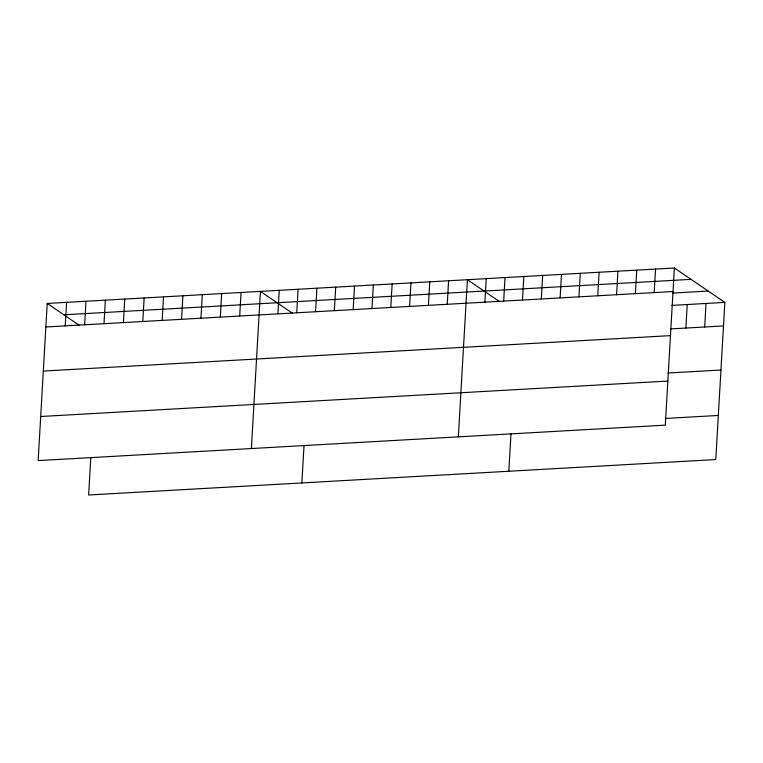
<?xml version="1.0" encoding="UTF-8"?>
<svg xmlns="http://www.w3.org/2000/svg" width="763" height="763" viewBox="0 0 763 763"><rect width="100%" height="100%" fill="white"/><g stroke="black" fill="none" stroke-linecap="round" stroke-linejoin="round"><path stroke-width="1.14" d="M47.211 303.445L38.15 460.594L665.307 425.153L674.368 268.004L47.211 303.445L79.123 325.2M65.237 325.877L66.6 302.358M84.626 324.78L85.981 301.261M90.787 457.686L88.632 494.996L715.789 459.555L724.85 302.406L674.368 268.004M104.006 323.693L105.37 300.164M123.396 322.596L124.751 299.067M142.776 321.5L144.131 297.971M162.166 320.403L163.52 296.874M181.546 319.306L182.901 295.777M200.936 318.209L202.29 294.69M220.316 317.112L221.671 293.593M239.706 316.025L241.06 292.496M251.38 448.549L260.441 291.399L292.363 313.145M277.904 313.86L279.258 290.331M296.721 312.801L298.075 289.272M301.862 482.941L304.017 445.63M315.529 311.733L316.893 288.204M334.347 310.675L335.701 287.146M353.164 309.606L354.518 286.087M371.972 308.548L373.336 285.019M390.79 307.479L392.144 283.96M409.607 306.421L410.961 282.892M428.424 305.353L429.779 281.833M447.232 304.294L448.587 280.765M458.344 436.846L467.404 279.706L499.326 301.452M484.867 302.167L486.222 278.638M503.675 301.099L505.039 277.579M508.826 471.248L510.981 433.937M522.493 300.04L523.847 276.511M541.31 298.972L542.665 275.453M560.118 297.913L561.482 274.384M578.936 296.845L580.29 273.326M597.753 295.786L599.108 272.257M616.571 294.718L617.925 271.199M635.379 293.66L636.743 270.131M654.196 292.591L655.551 269.072M685.861 328.052L687.225 304.532M704.678 326.993L706.033 303.464M63.873 314.804L691.03 279.353M45.856 326.974L673.014 291.533M672.909 293.049L708.188 291.056M671.936 305.391L724.85 302.406M670.582 328.92L723.496 325.925M43.31 371.066L670.467 335.625M668.035 373.012L720.949 370.026M40.697 416.503L667.844 381.061M665.412 418.448L718.336 415.454"/></g></svg>
